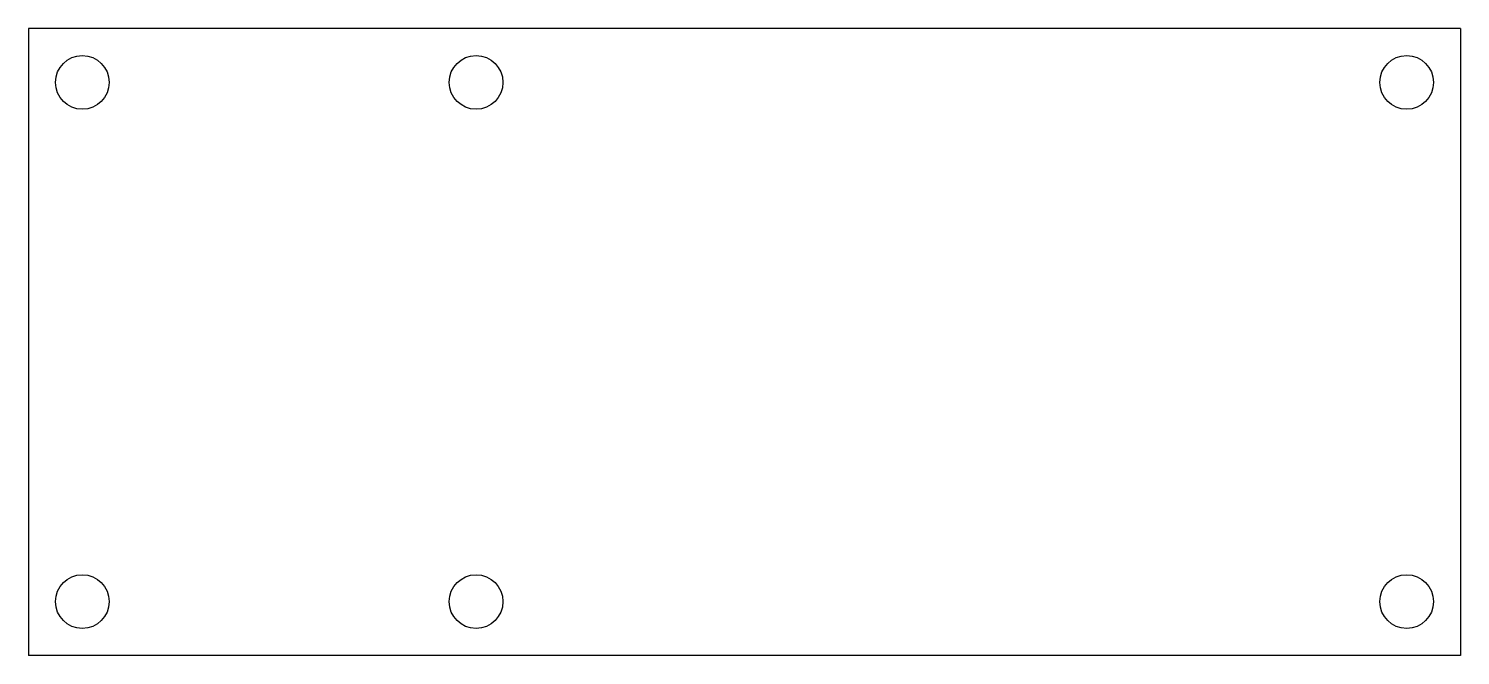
# Model space of a CAD drawing. Extents: x 0 to 80, y 0 to 35.
import ezdxf

# ---------------------------------------------------------------- set-up
doc = ezdxf.new("R2010")
doc.units = 0
doc.layers.get('0').update_dxf_attribs({"linetype": 'continuous'})

msp = doc.modelspace()

# ---------------------------------------------------------------- linework, layer by layer
at = {"color": 0}
for points in [[(0, 35), (0, 0)], [(80, 35), (0, 35)], [(80, 35), (80, 0)], [(80, 0), (0, 0)]]:
    msp.add_lwpolyline(points, dxfattribs=at)
for centre in [(3, 32), (25, 32), (77, 32), (3, 3), (25, 3), (77, 3)]:
    msp.add_circle(centre, 1.5, dxfattribs=at)

doc.saveas('drawing.dxf')
